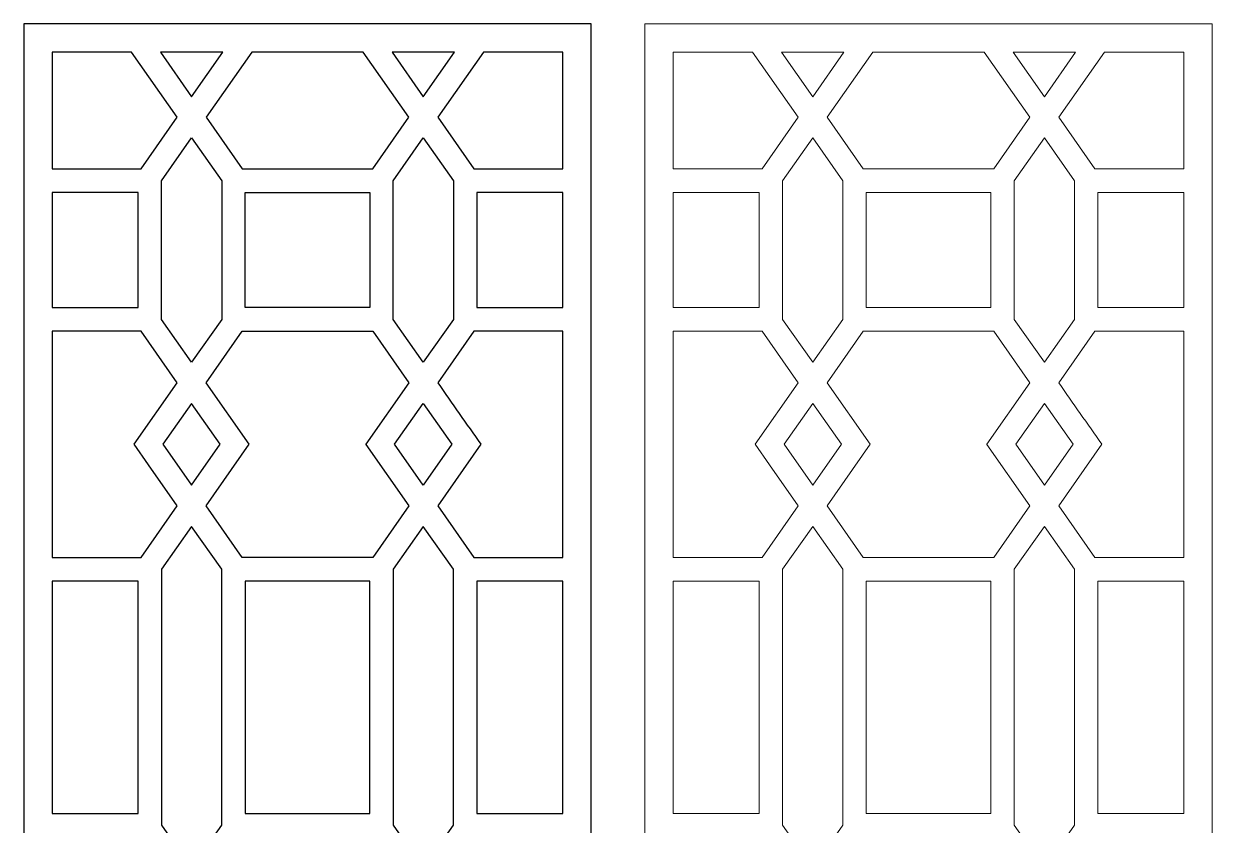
# Model space of a CAD drawing. Header units: centimetres. Extents: x -9.8 to 9.1, y -10.6 to 10.8.
# Drawn here: x -9.77 to 9.1, y -1.9 to 10.83 of the extents above; entities that cross this region are included whole.
import ezdxf

# ---------------------------------------------------------------- set-up
doc = ezdxf.new("R2010")
doc.units = ezdxf.units.CM
doc.header["$MEASUREMENT"] = 0
doc.layers.add('layer 1', color=7, linetype='Continuous')

msp = doc.modelspace()

# ---------------------------------------------------------------- linework, layer by layer
at = {"layer": 'layer 1', "color": 250}
for points, knots in [([(-9.77221, 10.82759), (-9.77221, 10.82759), (-0.76279, 10.82759), (-0.76279, 10.82759), (-0.76279, 10.82759), (-0.76279, 10.82759), (-0.76279, -10.56979), (-0.76279, -10.56979), (-0.76279, -10.56979), (-0.76279, -10.56979), (-9.77221, -10.56979), (-9.77221, -10.56979), (-9.77221, -10.56979), (-9.77221, -10.56979), (-9.77221, 10.82759), (-9.77221, 10.82759)], [0, 0, 0, 0, 0.2, 0.2, 0.2, 0.2, 0.4, 0.4, 0.4, 0.4, 0.6, 0.6, 0.6, 0.6, 1, 1, 1, 1]), ([(-8.0601, 10.37712), (-8.0601, 10.37712), (-7.33544, 9.34219), (-7.33544, 9.34219), (-7.33544, 9.34219), (-7.33544, 9.34219), (-7.90975, 8.52199), (-7.90975, 8.52199), (-7.90975, 8.52199), (-7.90975, 8.52199), (-9.32174, 8.52199), (-9.32174, 8.52199), (-9.32174, 8.52199), (-9.32174, 8.52199), (-9.32174, 10.37712), (-9.32174, 10.37712), (-9.32174, 10.37712), (-9.32174, 10.37712), (-8.0601, 10.37712), (-8.0601, 10.37712)], [0, 0, 0, 0, 0.16666667, 0.16666667, 0.16666667, 0.16666667, 0.33333333, 0.33333333, 0.33333333, 0.33333333, 0.5, 0.5, 0.5, 0.5, 0.66666667, 0.66666667, 0.66666667, 0.66666667, 1, 1, 1, 1]), ([(-6.61077, 10.37712), (-6.61077, 10.37712), (-7.10674, 9.66881), (-7.10674, 9.66881), (-7.10674, 9.66881), (-7.10674, 9.66881), (-7.60271, 10.37712), (-7.60271, 10.37712), (-7.60271, 10.37712), (-7.60271, 10.37712), (-6.61077, 10.37712), (-6.61077, 10.37712)], [0, 0, 0, 0, 0.25, 0.25, 0.25, 0.25, 0.5, 0.5, 0.5, 0.5, 1, 1, 1, 1]), ([(-4.38163, 10.37712), (-4.38163, 10.37712), (-3.65696, 9.34219), (-3.65696, 9.34219), (-3.65696, 9.34219), (-3.65696, 9.34219), (-4.23127, 8.52199), (-4.23127, 8.52199), (-4.23127, 8.52199), (-4.23127, 8.52199), (-6.30372, 8.52199), (-6.30372, 8.52199), (-6.30372, 8.52199), (-6.30372, 8.52199), (-6.87804, 9.34219), (-6.87804, 9.34219), (-6.87804, 9.34219), (-6.87804, 9.34219), (-6.15336, 10.37712), (-6.15336, 10.37712), (-6.15336, 10.37712), (-6.15336, 10.37712), (-4.38163, 10.37712), (-4.38163, 10.37712)], [0, 0, 0, 0, 0.14285714, 0.14285714, 0.14285714, 0.14285714, 0.28571429, 0.28571429, 0.28571429, 0.28571429, 0.42857143, 0.42857143, 0.42857143, 0.42857143, 0.57142857, 0.57142857, 0.57142857, 0.57142857, 0.71428571, 0.71428571, 0.71428571, 0.71428571, 1, 1, 1, 1]), ([(-2.93229, 10.37712), (-2.93229, 10.37712), (-3.42826, 9.66881), (-3.42826, 9.66881), (-3.42826, 9.66881), (-3.42826, 9.66881), (-3.92423, 10.37712), (-3.92423, 10.37712), (-3.92423, 10.37712), (-3.92423, 10.37712), (-2.93229, 10.37712), (-2.93229, 10.37712)], [0, 0, 0, 0, 0.25, 0.25, 0.25, 0.25, 0.5, 0.5, 0.5, 0.5, 1, 1, 1, 1]), ([(-1.21326, 8.52199), (-1.21326, 8.52199), (-2.62525, 8.52199), (-2.62525, 8.52199), (-2.62525, 8.52199), (-2.62525, 8.52199), (-3.19956, 9.34219), (-3.19956, 9.34219), (-3.19956, 9.34219), (-3.19956, 9.34219), (-2.4749, 10.37712), (-2.4749, 10.37712), (-2.4749, 10.37712), (-2.4749, 10.37712), (-1.21326, 10.37712), (-1.21326, 10.37712), (-1.21326, 10.37712), (-1.21326, 10.37712), (-1.21326, 8.52199), (-1.21326, 8.52199)], [0, 0, 0, 0, 0.16666667, 0.16666667, 0.16666667, 0.16666667, 0.33333333, 0.33333333, 0.33333333, 0.33333333, 0.5, 0.5, 0.5, 0.5, 0.66666667, 0.66666667, 0.66666667, 0.66666667, 1, 1, 1, 1]), ([(-7.58352, 8.33466), (-7.58352, 8.33466), (-7.58352, 6.13173), (-7.58352, 6.13173), (-7.58352, 6.13173), (-7.58352, 6.13173), (-7.58352, 6.13173), (-7.58352, 6.13173), (-7.58352, 6.13173), (-7.58352, 6.13173), (-7.10674, 5.4504), (-7.10674, 5.4504), (-7.10674, 5.4504), (-7.10674, 5.4504), (-6.62995, 6.13173), (-6.62995, 6.13173), (-6.62995, 6.13173), (-6.62995, 6.13173), (-6.62995, 8.33465), (-6.62995, 8.33465), (-6.62995, 8.33465), (-6.62995, 8.33465), (-7.10674, 9.01557), (-7.10674, 9.01557), (-7.10674, 9.01557), (-7.10674, 9.01557), (-7.58352, 8.33466), (-7.58352, 8.33466)], [0, 0, 0, 0, 0.125, 0.125, 0.125, 0.125, 0.25, 0.25, 0.25, 0.25, 0.375, 0.375, 0.375, 0.375, 0.5, 0.5, 0.5, 0.5, 0.625, 0.625, 0.625, 0.625, 0.75, 0.75, 0.75, 0.75, 1, 1, 1, 1]), ([(-3.90505, 8.33466), (-3.90505, 8.33466), (-3.90505, 6.13172), (-3.90505, 6.13172), (-3.90505, 6.13172), (-3.90505, 6.13172), (-3.42826, 5.4504), (-3.42826, 5.4504), (-3.42826, 5.4504), (-3.42826, 5.4504), (-2.95148, 6.13172), (-2.95148, 6.13172), (-2.95148, 6.13172), (-2.95148, 6.13172), (-2.95148, 8.33466), (-2.95148, 8.33466), (-2.95148, 8.33466), (-2.95148, 8.33466), (-3.42826, 9.01557), (-3.42826, 9.01557), (-3.42826, 9.01557), (-3.42826, 9.01557), (-3.90505, 8.33466), (-3.90505, 8.33466)], [0, 0, 0, 0, 0.14285714, 0.14285714, 0.14285714, 0.14285714, 0.28571429, 0.28571429, 0.28571429, 0.28571429, 0.42857143, 0.42857143, 0.42857143, 0.42857143, 0.57142857, 0.57142857, 0.57142857, 0.57142857, 0.71428571, 0.71428571, 0.71428571, 0.71428571, 1, 1, 1, 1]), ([(-9.32174, 8.14731), (-9.32174, 8.14731), (-7.9582, 8.14731), (-7.9582, 8.14731), (-7.9582, 8.14731), (-7.9582, 8.14731), (-7.9582, 6.31906), (-7.9582, 6.31906), (-7.9582, 6.31906), (-7.9582, 6.31906), (-9.32174, 6.31906), (-9.32174, 6.31906), (-9.32174, 6.31906), (-9.32174, 6.31906), (-9.32174, 8.14731), (-9.32174, 8.14731)], [0, 0, 0, 0, 0.2, 0.2, 0.2, 0.2, 0.4, 0.4, 0.4, 0.4, 0.6, 0.6, 0.6, 0.6, 1, 1, 1, 1]), ([(-6.25527, 6.31906), (-6.25527, 6.31906), (-4.27973, 6.31906), (-4.27973, 6.31906), (-4.27973, 6.31906), (-4.27973, 6.31906), (-4.27973, 8.14731), (-4.27973, 8.14731), (-4.27973, 8.14731), (-4.27973, 8.14731), (-6.25527, 8.14731), (-6.25527, 8.14731), (-6.25527, 8.14731), (-6.25527, 8.14731), (-6.25527, 6.31906), (-6.25527, 6.31906)], [0, 0, 0, 0, 0.2, 0.2, 0.2, 0.2, 0.4, 0.4, 0.4, 0.4, 0.6, 0.6, 0.6, 0.6, 1, 1, 1, 1]), ([(-1.21326, 6.31906), (-1.21326, 6.31906), (-2.5768, 6.31906), (-2.5768, 6.31906), (-2.5768, 6.31906), (-2.5768, 6.31906), (-2.5768, 8.14731), (-2.5768, 8.14731), (-2.5768, 8.14731), (-2.5768, 8.14731), (-1.21326, 8.14731), (-1.21326, 8.14731), (-1.21326, 8.14731), (-1.21326, 8.14731), (-1.21326, 6.31906), (-1.21326, 6.31906)], [0, 0, 0, 0, 0.2, 0.2, 0.2, 0.2, 0.4, 0.4, 0.4, 0.4, 0.6, 0.6, 0.6, 0.6, 1, 1, 1, 1]), ([(-9.32174, 5.94438), (-9.32174, 5.94438), (-7.90979, 5.94438), (-7.90979, 5.94438), (-7.90979, 5.94438), (-7.90979, 5.94438), (-7.33544, 5.12378), (-7.33544, 5.12378), (-7.33544, 5.12378), (-7.33544, 5.12378), (-8.01938, 4.14701), (-8.01938, 4.14701), (-8.01938, 4.14701), (-8.01938, 4.14701), (-7.79068, 3.82039), (-7.79068, 3.82039), (-7.79068, 3.82039), (-7.79068, 3.82039), (-7.79068, 3.82039), (-7.79068, 3.82039), (-7.79068, 3.82039), (-7.79068, 3.82039), (-7.33544, 3.17024), (-7.33544, 3.17024), (-7.33544, 3.17024), (-7.33544, 3.17024), (-7.91003, 2.34964), (-7.91003, 2.34964), (-7.91003, 2.34964), (-7.91003, 2.34964), (-9.32174, 2.34964), (-9.32174, 2.34964), (-9.32174, 2.34964), (-9.32174, 2.34964), (-9.32174, 5.94438), (-9.32174, 5.94438)], [0, 0, 0, 0, 0.1, 0.1, 0.1, 0.1, 0.2, 0.2, 0.2, 0.2, 0.3, 0.3, 0.3, 0.3, 0.4, 0.4, 0.4, 0.4, 0.5, 0.5, 0.5, 0.5, 0.6, 0.6, 0.6, 0.6, 0.7, 0.7, 0.7, 0.7, 0.8, 0.8, 0.8, 0.8, 1, 1, 1, 1]), ([(-4.23132, 5.94438), (-4.23132, 5.94438), (-6.30367, 5.94438), (-6.30367, 5.94438), (-6.30367, 5.94438), (-6.30367, 5.94438), (-6.87804, 5.12378), (-6.87804, 5.12378), (-6.87804, 5.12378), (-6.87804, 5.12378), (-6.19409, 4.14701), (-6.19409, 4.14701), (-6.19409, 4.14701), (-6.19409, 4.14701), (-6.87804, 3.17024), (-6.87804, 3.17024), (-6.87804, 3.17024), (-6.87804, 3.17024), (-6.30345, 2.34964), (-6.30345, 2.34964), (-6.30345, 2.34964), (-6.30345, 2.34964), (-4.23155, 2.34964), (-4.23155, 2.34964), (-4.23155, 2.34964), (-4.23155, 2.34964), (-3.65696, 3.17024), (-3.65696, 3.17024), (-3.65696, 3.17024), (-3.65696, 3.17024), (-4.33979, 4.14542), (-4.33979, 4.14542), (-4.33979, 4.14542), (-4.33979, 4.14542), (-4.3409, 4.14701), (-4.3409, 4.14701), (-4.3409, 4.14701), (-4.3409, 4.14701), (-4.3409, 4.14701), (-4.3409, 4.14701), (-4.3409, 4.14701), (-4.3409, 4.14701), (-4.33993, 4.14841), (-4.33993, 4.14841), (-4.33993, 4.14841), (-4.33993, 4.14841), (-3.65696, 5.12378), (-3.65696, 5.12378), (-3.65696, 5.12378), (-3.65696, 5.12378), (-4.23132, 5.94438), (-4.23132, 5.94438)], [0, 0, 0, 0, 0.07142857, 0.07142857, 0.07142857, 0.07142857, 0.14285714, 0.14285714, 0.14285714, 0.14285714, 0.21428571, 0.21428571, 0.21428571, 0.21428571, 0.28571429, 0.28571429, 0.28571429, 0.28571429, 0.35714286, 0.35714286, 0.35714286, 0.35714286, 0.42857143, 0.42857143, 0.42857143, 0.42857143, 0.5, 0.5, 0.5, 0.5, 0.57142857, 0.57142857, 0.57142857, 0.57142857, 0.64285714, 0.64285714, 0.64285714, 0.64285714, 0.71428571, 0.71428571, 0.71428571, 0.71428571, 0.78571429, 0.78571429, 0.78571429, 0.78571429, 0.85714286, 0.85714286, 0.85714286, 0.85714286, 1, 1, 1, 1]), ([(-1.21326, 2.34964), (-1.21326, 2.34964), (-2.62497, 2.34964), (-2.62497, 2.34964), (-2.62497, 2.34964), (-2.62497, 2.34964), (-3.19956, 3.17024), (-3.19956, 3.17024), (-3.19956, 3.17024), (-3.19956, 3.17024), (-2.51562, 4.14701), (-2.51562, 4.14701), (-2.51562, 4.14701), (-2.51562, 4.14701), (-2.51562, 4.14701), (-2.51562, 4.14701), (-2.51562, 4.14701), (-2.74361, 4.47261), (-2.97159, 4.7982), (-3.19956, 5.12378), (-3.19956, 5.12378), (-3.19956, 5.12378), (-2.6252, 5.94438), (-2.6252, 5.94438), (-2.6252, 5.94438), (-2.6252, 5.94438), (-1.21326, 5.94438), (-1.21326, 5.94438), (-1.21326, 5.94438), (-1.21326, 5.94438), (-1.21326, 2.34964), (-1.21326, 2.34964)], [0, 0, 0, 0, 0.11111111, 0.11111111, 0.11111111, 0.11111111, 0.22222222, 0.22222222, 0.22222222, 0.22222222, 0.33333333, 0.33333333, 0.33333333, 0.33333333, 0.44444444, 0.44444444, 0.44444444, 0.44444444, 0.55555556, 0.55555556, 0.55555556, 0.55555556, 0.66666667, 0.66666667, 0.66666667, 0.66666667, 0.77777778, 0.77777778, 0.77777778, 0.77777778, 1, 1, 1, 1]), ([(-7.10674, 3.49685), (-7.10674, 3.49685), (-7.56198, 4.14701), (-7.56198, 4.14701), (-7.56198, 4.14701), (-7.56198, 4.14701), (-7.10674, 4.79716), (-7.10674, 4.79716), (-7.10674, 4.79716), (-7.10674, 4.79716), (-6.6515, 4.147), (-6.6515, 4.147), (-6.6515, 4.147), (-6.6515, 4.147), (-7.10674, 3.49685), (-7.10674, 3.49685)], [0, 0, 0, 0, 0.2, 0.2, 0.2, 0.2, 0.4, 0.4, 0.4, 0.4, 0.6, 0.6, 0.6, 0.6, 1, 1, 1, 1]), ([(-2.97302, 4.14701), (-2.97302, 4.14701), (-3.42826, 4.79716), (-3.42826, 4.79716), (-3.42826, 4.79716), (-3.42826, 4.79716), (-3.88351, 4.14701), (-3.88351, 4.14701), (-3.88351, 4.14701), (-3.88351, 4.14701), (-3.42826, 3.49686), (-3.42826, 3.49686), (-3.42826, 3.49686), (-3.42826, 3.49686), (-2.97302, 4.14701), (-2.97302, 4.14701)], [0, 0, 0, 0, 0.2, 0.2, 0.2, 0.2, 0.4, 0.4, 0.4, 0.4, 0.6, 0.6, 0.6, 0.6, 1, 1, 1, 1]), ([(-6.62995, -1.90489), (-6.62995, -1.90489), (-7.10674, -2.58581), (-7.10674, -2.58581), (-7.10674, -2.58581), (-7.10674, -2.58581), (-7.58352, -1.9049), (-7.58352, -1.9049), (-7.58352, -1.9049), (-7.58352, -0.54902), (-7.58352, 0.80684), (-7.58352, 2.1627), (-7.58352, 2.1627), (-7.58352, 2.1627), (-7.10674, 2.84362), (-7.10674, 2.84362), (-7.10674, 2.84362), (-7.10674, 2.84362), (-6.62995, 2.1627), (-6.62995, 2.1627), (-6.62995, 2.1627), (-6.62995, 0.80685), (-6.62995, -0.54903), (-6.62995, -1.90489)], [0, 0, 0, 0, 0.14285714, 0.14285714, 0.14285714, 0.14285714, 0.28571429, 0.28571429, 0.28571429, 0.28571429, 0.42857143, 0.42857143, 0.42857143, 0.42857143, 0.57142857, 0.57142857, 0.57142857, 0.57142857, 0.71428571, 0.71428571, 0.71428571, 0.71428571, 1, 1, 1, 1]), ([(-2.95148, -1.9049), (-2.95148, -1.9049), (-3.42826, -2.58582), (-3.42826, -2.58582), (-3.42826, -2.58582), (-3.42826, -2.58582), (-3.90505, -1.9049), (-3.90505, -1.9049), (-3.90505, -1.9049), (-3.90505, -0.54902), (-3.90505, 0.80684), (-3.90505, 2.16271), (-3.90505, 2.16271), (-3.90505, 2.16271), (-3.42826, 2.84362), (-3.42826, 2.84362), (-3.42826, 2.84362), (-3.42826, 2.84362), (-2.95148, 2.16271), (-2.95148, 2.16271), (-2.95148, 2.16271), (-2.95148, 0.80684), (-2.95148, -0.54902), (-2.95148, -1.9049)], [0, 0, 0, 0, 0.14285714, 0.14285714, 0.14285714, 0.14285714, 0.28571429, 0.28571429, 0.28571429, 0.28571429, 0.42857143, 0.42857143, 0.42857143, 0.42857143, 0.57142857, 0.57142857, 0.57142857, 0.57142857, 0.71428571, 0.71428571, 0.71428571, 0.71428571, 1, 1, 1, 1]), ([(-9.32174, 1.97496), (-9.32174, 1.97496), (-7.9582, 1.97496), (-7.9582, 1.97496), (-7.9582, 1.97496), (-7.9582, 0.74427), (-7.9582, -0.48645), (-7.9582, -1.71715), (-7.9582, -1.71715), (-7.9582, -1.71715), (-9.32174, -1.71715), (-9.32174, -1.71715), (-9.32174, -1.71715), (-9.32174, -1.71715), (-9.32174, 1.97496), (-9.32174, 1.97496)], [0, 0, 0, 0, 0.2, 0.2, 0.2, 0.2, 0.4, 0.4, 0.4, 0.4, 0.6, 0.6, 0.6, 0.6, 1, 1, 1, 1]), ([(-4.27973, -1.71715), (-4.27973, -1.71715), (-6.25527, -1.71715), (-6.25527, -1.71715), (-6.25527, -1.71715), (-6.25527, -0.48645), (-6.25527, 0.74427), (-6.25527, 1.97496), (-6.25527, 1.97496), (-6.25527, 1.97496), (-4.27973, 1.97496), (-4.27973, 1.97496), (-4.27973, 1.97496), (-4.27973, 0.74427), (-4.27973, -0.48645), (-4.27973, -1.71715)], [0, 0, 0, 0, 0.2, 0.2, 0.2, 0.2, 0.4, 0.4, 0.4, 0.4, 0.6, 0.6, 0.6, 0.6, 1, 1, 1, 1]), ([(-1.21326, -1.71715), (-1.21326, -1.71715), (-2.5768, -1.71715), (-2.5768, -1.71715), (-2.5768, -1.71715), (-2.5768, -0.48645), (-2.5768, 0.74427), (-2.5768, 1.97496), (-2.5768, 1.97496), (-2.5768, 1.97496), (-1.21326, 1.97496), (-1.21326, 1.97496), (-1.21326, 1.97496), (-1.21326, 1.97496), (-1.21326, -1.71715), (-1.21326, -1.71715)], [0, 0, 0, 0, 0.2, 0.2, 0.2, 0.2, 0.4, 0.4, 0.4, 0.4, 0.6, 0.6, 0.6, 0.6, 1, 1, 1, 1])]:
    msp.add_open_spline(points, degree=3, knots=knots, dxfattribs=at)
at = {"layer": 'layer 1', "color": 242, "lineweight": 9}
for points, knots in [([(0.08864, 10.82759), (0.08864, 10.82759), (9.09806, 10.82759), (9.09806, 10.82759), (9.09806, 10.82759), (9.09806, 10.82759), (9.09806, -10.56979), (9.09806, -10.56979), (9.09806, -10.56979), (9.09806, -10.56979), (0.08864, -10.56979), (0.08864, -10.56979), (0.08864, -10.56979), (0.08864, -10.56979), (0.08864, 10.82759), (0.08864, 10.82759)], [0, 0, 0, 0, 0.2, 0.2, 0.2, 0.2, 0.4, 0.4, 0.4, 0.4, 0.6, 0.6, 0.6, 0.6, 1, 1, 1, 1]), ([(1.80075, 10.37712), (1.80075, 10.37712), (2.52541, 9.34219), (2.52541, 9.34219), (2.52541, 9.34219), (2.52541, 9.34219), (1.9511, 8.52199), (1.9511, 8.52199), (1.9511, 8.52199), (1.9511, 8.52199), (0.53911, 8.52199), (0.53911, 8.52199), (0.53911, 8.52199), (0.53911, 8.52199), (0.53911, 10.37712), (0.53911, 10.37712), (0.53911, 10.37712), (0.53911, 10.37712), (1.80075, 10.37712), (1.80075, 10.37712)], [0, 0, 0, 0, 0.16666667, 0.16666667, 0.16666667, 0.16666667, 0.33333333, 0.33333333, 0.33333333, 0.33333333, 0.5, 0.5, 0.5, 0.5, 0.66666667, 0.66666667, 0.66666667, 0.66666667, 1, 1, 1, 1]), ([(3.25008, 10.37712), (3.25008, 10.37712), (2.75411, 9.66881), (2.75411, 9.66881), (2.75411, 9.66881), (2.75411, 9.66881), (2.25814, 10.37712), (2.25814, 10.37712), (2.25814, 10.37712), (2.25814, 10.37712), (3.25008, 10.37712), (3.25008, 10.37712)], [0, 0, 0, 0, 0.25, 0.25, 0.25, 0.25, 0.5, 0.5, 0.5, 0.5, 1, 1, 1, 1]), ([(5.47922, 10.37712), (5.47922, 10.37712), (6.20389, 9.34219), (6.20389, 9.34219), (6.20389, 9.34219), (6.20389, 9.34219), (5.62958, 8.52199), (5.62958, 8.52199), (5.62958, 8.52199), (5.62958, 8.52199), (3.55713, 8.52199), (3.55713, 8.52199), (3.55713, 8.52199), (3.55713, 8.52199), (2.98281, 9.34219), (2.98281, 9.34219), (2.98281, 9.34219), (2.98281, 9.34219), (3.70749, 10.37712), (3.70749, 10.37712), (3.70749, 10.37712), (3.70749, 10.37712), (5.47922, 10.37712), (5.47922, 10.37712)], [0, 0, 0, 0, 0.14285714, 0.14285714, 0.14285714, 0.14285714, 0.28571429, 0.28571429, 0.28571429, 0.28571429, 0.42857143, 0.42857143, 0.42857143, 0.42857143, 0.57142857, 0.57142857, 0.57142857, 0.57142857, 0.71428571, 0.71428571, 0.71428571, 0.71428571, 1, 1, 1, 1]), ([(6.92856, 10.37712), (6.92856, 10.37712), (6.43259, 9.66881), (6.43259, 9.66881), (6.43259, 9.66881), (6.43259, 9.66881), (5.93662, 10.37712), (5.93662, 10.37712), (5.93662, 10.37712), (5.93662, 10.37712), (6.92856, 10.37712), (6.92856, 10.37712)], [0, 0, 0, 0, 0.25, 0.25, 0.25, 0.25, 0.5, 0.5, 0.5, 0.5, 1, 1, 1, 1]), ([(8.64759, 8.52199), (8.64759, 8.52199), (7.2356, 8.52199), (7.2356, 8.52199), (7.2356, 8.52199), (7.2356, 8.52199), (6.66129, 9.34219), (6.66129, 9.34219), (6.66129, 9.34219), (6.66129, 9.34219), (7.38595, 10.37712), (7.38595, 10.37712), (7.38595, 10.37712), (7.38595, 10.37712), (8.64759, 10.37712), (8.64759, 10.37712), (8.64759, 10.37712), (8.64759, 10.37712), (8.64759, 8.52199), (8.64759, 8.52199)], [0, 0, 0, 0, 0.16666667, 0.16666667, 0.16666667, 0.16666667, 0.33333333, 0.33333333, 0.33333333, 0.33333333, 0.5, 0.5, 0.5, 0.5, 0.66666667, 0.66666667, 0.66666667, 0.66666667, 1, 1, 1, 1]), ([(2.27733, 8.33466), (2.27733, 8.33466), (2.27733, 6.13173), (2.27733, 6.13173), (2.27733, 6.13173), (2.27733, 6.13173), (2.27733, 6.13173), (2.27733, 6.13173), (2.27733, 6.13173), (2.27733, 6.13173), (2.75411, 5.4504), (2.75411, 5.4504), (2.75411, 5.4504), (2.75411, 5.4504), (3.2309, 6.13173), (3.2309, 6.13173), (3.2309, 6.13173), (3.2309, 6.13173), (3.2309, 8.33465), (3.2309, 8.33465), (3.2309, 8.33465), (3.2309, 8.33465), (2.75411, 9.01557), (2.75411, 9.01557), (2.75411, 9.01557), (2.75411, 9.01557), (2.27733, 8.33466), (2.27733, 8.33466)], [0, 0, 0, 0, 0.125, 0.125, 0.125, 0.125, 0.25, 0.25, 0.25, 0.25, 0.375, 0.375, 0.375, 0.375, 0.5, 0.5, 0.5, 0.5, 0.625, 0.625, 0.625, 0.625, 0.75, 0.75, 0.75, 0.75, 1, 1, 1, 1]), ([(5.9558, 8.33466), (5.9558, 8.33466), (5.9558, 6.13172), (5.9558, 6.13172), (5.9558, 6.13172), (5.9558, 6.13172), (6.43259, 5.4504), (6.43259, 5.4504), (6.43259, 5.4504), (6.43259, 5.4504), (6.90937, 6.13172), (6.90937, 6.13172), (6.90937, 6.13172), (6.90937, 6.13172), (6.90937, 8.33466), (6.90937, 8.33466), (6.90937, 8.33466), (6.90937, 8.33466), (6.43259, 9.01557), (6.43259, 9.01557), (6.43259, 9.01557), (6.43259, 9.01557), (5.9558, 8.33466), (5.9558, 8.33466)], [0, 0, 0, 0, 0.14285714, 0.14285714, 0.14285714, 0.14285714, 0.28571429, 0.28571429, 0.28571429, 0.28571429, 0.42857143, 0.42857143, 0.42857143, 0.42857143, 0.57142857, 0.57142857, 0.57142857, 0.57142857, 0.71428571, 0.71428571, 0.71428571, 0.71428571, 1, 1, 1, 1]), ([(0.53911, 8.14731), (0.53911, 8.14731), (1.90265, 8.14731), (1.90265, 8.14731), (1.90265, 8.14731), (1.90265, 8.14731), (1.90265, 6.31906), (1.90265, 6.31906), (1.90265, 6.31906), (1.90265, 6.31906), (0.53911, 6.31906), (0.53911, 6.31906), (0.53911, 6.31906), (0.53911, 6.31906), (0.53911, 8.14731), (0.53911, 8.14731)], [0, 0, 0, 0, 0.2, 0.2, 0.2, 0.2, 0.4, 0.4, 0.4, 0.4, 0.6, 0.6, 0.6, 0.6, 1, 1, 1, 1]), ([(3.60558, 6.31906), (3.60558, 6.31906), (5.58112, 6.31906), (5.58112, 6.31906), (5.58112, 6.31906), (5.58112, 6.31906), (5.58112, 8.14731), (5.58112, 8.14731), (5.58112, 8.14731), (5.58112, 8.14731), (3.60558, 8.14731), (3.60558, 8.14731), (3.60558, 8.14731), (3.60558, 8.14731), (3.60558, 6.31906), (3.60558, 6.31906)], [0, 0, 0, 0, 0.2, 0.2, 0.2, 0.2, 0.4, 0.4, 0.4, 0.4, 0.6, 0.6, 0.6, 0.6, 1, 1, 1, 1]), ([(8.64759, 6.31906), (8.64759, 6.31906), (7.28405, 6.31906), (7.28405, 6.31906), (7.28405, 6.31906), (7.28405, 6.31906), (7.28405, 8.14731), (7.28405, 8.14731), (7.28405, 8.14731), (7.28405, 8.14731), (8.64759, 8.14731), (8.64759, 8.14731), (8.64759, 8.14731), (8.64759, 8.14731), (8.64759, 6.31906), (8.64759, 6.31906)], [0, 0, 0, 0, 0.2, 0.2, 0.2, 0.2, 0.4, 0.4, 0.4, 0.4, 0.6, 0.6, 0.6, 0.6, 1, 1, 1, 1]), ([(0.53911, 5.94438), (0.53911, 5.94438), (1.95106, 5.94438), (1.95106, 5.94438), (1.95106, 5.94438), (1.95106, 5.94438), (2.52541, 5.12378), (2.52541, 5.12378), (2.52541, 5.12378), (2.52541, 5.12378), (1.84147, 4.14701), (1.84147, 4.14701), (1.84147, 4.14701), (1.84147, 4.14701), (2.07017, 3.82039), (2.07017, 3.82039), (2.07017, 3.82039), (2.07017, 3.82039), (2.07017, 3.82039), (2.07017, 3.82039), (2.07017, 3.82039), (2.07017, 3.82039), (2.52541, 3.17024), (2.52541, 3.17024), (2.52541, 3.17024), (2.52541, 3.17024), (1.95082, 2.34964), (1.95082, 2.34964), (1.95082, 2.34964), (1.95082, 2.34964), (0.53911, 2.34964), (0.53911, 2.34964), (0.53911, 2.34964), (0.53911, 2.34964), (0.53911, 5.94438), (0.53911, 5.94438)], [0, 0, 0, 0, 0.1, 0.1, 0.1, 0.1, 0.2, 0.2, 0.2, 0.2, 0.3, 0.3, 0.3, 0.3, 0.4, 0.4, 0.4, 0.4, 0.5, 0.5, 0.5, 0.5, 0.6, 0.6, 0.6, 0.6, 0.7, 0.7, 0.7, 0.7, 0.8, 0.8, 0.8, 0.8, 1, 1, 1, 1]), ([(5.62953, 5.94438), (5.62953, 5.94438), (3.55718, 5.94438), (3.55718, 5.94438), (3.55718, 5.94438), (3.55718, 5.94438), (2.98281, 5.12378), (2.98281, 5.12378), (2.98281, 5.12378), (2.98281, 5.12378), (3.66676, 4.14701), (3.66676, 4.14701), (3.66676, 4.14701), (3.66676, 4.14701), (2.98281, 3.17024), (2.98281, 3.17024), (2.98281, 3.17024), (2.98281, 3.17024), (3.5574, 2.34964), (3.5574, 2.34964), (3.5574, 2.34964), (3.5574, 2.34964), (5.6293, 2.34964), (5.6293, 2.34964), (5.6293, 2.34964), (5.6293, 2.34964), (6.20389, 3.17024), (6.20389, 3.17024), (6.20389, 3.17024), (6.20389, 3.17024), (5.52106, 4.14542), (5.52106, 4.14542), (5.52106, 4.14542), (5.52106, 4.14542), (5.51995, 4.14701), (5.51995, 4.14701), (5.51995, 4.14701), (5.51995, 4.14701), (5.51995, 4.14701), (5.51995, 4.14701), (5.51995, 4.14701), (5.51995, 4.14701), (5.52092, 4.14841), (5.52092, 4.14841), (5.52092, 4.14841), (5.52092, 4.14841), (6.20389, 5.12378), (6.20389, 5.12378), (6.20389, 5.12378), (6.20389, 5.12378), (5.62953, 5.94438), (5.62953, 5.94438)], [0, 0, 0, 0, 0.07142857, 0.07142857, 0.07142857, 0.07142857, 0.14285714, 0.14285714, 0.14285714, 0.14285714, 0.21428571, 0.21428571, 0.21428571, 0.21428571, 0.28571429, 0.28571429, 0.28571429, 0.28571429, 0.35714286, 0.35714286, 0.35714286, 0.35714286, 0.42857143, 0.42857143, 0.42857143, 0.42857143, 0.5, 0.5, 0.5, 0.5, 0.57142857, 0.57142857, 0.57142857, 0.57142857, 0.64285714, 0.64285714, 0.64285714, 0.64285714, 0.71428571, 0.71428571, 0.71428571, 0.71428571, 0.78571429, 0.78571429, 0.78571429, 0.78571429, 0.85714286, 0.85714286, 0.85714286, 0.85714286, 1, 1, 1, 1]), ([(8.64759, 2.34964), (8.64759, 2.34964), (7.23588, 2.34964), (7.23588, 2.34964), (7.23588, 2.34964), (7.23588, 2.34964), (6.66129, 3.17024), (6.66129, 3.17024), (6.66129, 3.17024), (6.66129, 3.17024), (7.34523, 4.14701), (7.34523, 4.14701), (7.34523, 4.14701), (7.34523, 4.14701), (7.34523, 4.14701), (7.34523, 4.14701), (7.34523, 4.14701), (7.11724, 4.47261), (6.88926, 4.7982), (6.66129, 5.12378), (6.66129, 5.12378), (6.66129, 5.12378), (7.23565, 5.94438), (7.23565, 5.94438), (7.23565, 5.94438), (7.23565, 5.94438), (8.64759, 5.94438), (8.64759, 5.94438), (8.64759, 5.94438), (8.64759, 5.94438), (8.64759, 2.34964), (8.64759, 2.34964)], [0, 0, 0, 0, 0.11111111, 0.11111111, 0.11111111, 0.11111111, 0.22222222, 0.22222222, 0.22222222, 0.22222222, 0.33333333, 0.33333333, 0.33333333, 0.33333333, 0.44444444, 0.44444444, 0.44444444, 0.44444444, 0.55555556, 0.55555556, 0.55555556, 0.55555556, 0.66666667, 0.66666667, 0.66666667, 0.66666667, 0.77777778, 0.77777778, 0.77777778, 0.77777778, 1, 1, 1, 1]), ([(2.75411, 3.49685), (2.75411, 3.49685), (2.29887, 4.14701), (2.29887, 4.14701), (2.29887, 4.14701), (2.29887, 4.14701), (2.75411, 4.79716), (2.75411, 4.79716), (2.75411, 4.79716), (2.75411, 4.79716), (3.20935, 4.147), (3.20935, 4.147), (3.20935, 4.147), (3.20935, 4.147), (2.75411, 3.49685), (2.75411, 3.49685)], [0, 0, 0, 0, 0.2, 0.2, 0.2, 0.2, 0.4, 0.4, 0.4, 0.4, 0.6, 0.6, 0.6, 0.6, 1, 1, 1, 1]), ([(6.88783, 4.14701), (6.88783, 4.14701), (6.43259, 4.79716), (6.43259, 4.79716), (6.43259, 4.79716), (6.43259, 4.79716), (5.97734, 4.14701), (5.97734, 4.14701), (5.97734, 4.14701), (5.97734, 4.14701), (6.43259, 3.49686), (6.43259, 3.49686), (6.43259, 3.49686), (6.43259, 3.49686), (6.88783, 4.14701), (6.88783, 4.14701)], [0, 0, 0, 0, 0.2, 0.2, 0.2, 0.2, 0.4, 0.4, 0.4, 0.4, 0.6, 0.6, 0.6, 0.6, 1, 1, 1, 1]), ([(3.2309, -1.90489), (3.2309, -1.90489), (2.75411, -2.58581), (2.75411, -2.58581), (2.75411, -2.58581), (2.75411, -2.58581), (2.27733, -1.9049), (2.27733, -1.9049), (2.27733, -1.9049), (2.27733, -0.54902), (2.27733, 0.80684), (2.27733, 2.1627), (2.27733, 2.1627), (2.27733, 2.1627), (2.75411, 2.84362), (2.75411, 2.84362), (2.75411, 2.84362), (2.75411, 2.84362), (3.2309, 2.1627), (3.2309, 2.1627), (3.2309, 2.1627), (3.2309, 0.80685), (3.2309, -0.54903), (3.2309, -1.90489)], [0, 0, 0, 0, 0.14285714, 0.14285714, 0.14285714, 0.14285714, 0.28571429, 0.28571429, 0.28571429, 0.28571429, 0.42857143, 0.42857143, 0.42857143, 0.42857143, 0.57142857, 0.57142857, 0.57142857, 0.57142857, 0.71428571, 0.71428571, 0.71428571, 0.71428571, 1, 1, 1, 1]), ([(6.90937, -1.9049), (6.90937, -1.9049), (6.43259, -2.58582), (6.43259, -2.58582), (6.43259, -2.58582), (6.43259, -2.58582), (5.9558, -1.9049), (5.9558, -1.9049), (5.9558, -1.9049), (5.9558, -0.54902), (5.9558, 0.80684), (5.9558, 2.16271), (5.9558, 2.16271), (5.9558, 2.16271), (6.43259, 2.84362), (6.43259, 2.84362), (6.43259, 2.84362), (6.43259, 2.84362), (6.90937, 2.16271), (6.90937, 2.16271), (6.90937, 2.16271), (6.90937, 0.80684), (6.90937, -0.54902), (6.90937, -1.9049)], [0, 0, 0, 0, 0.14285714, 0.14285714, 0.14285714, 0.14285714, 0.28571429, 0.28571429, 0.28571429, 0.28571429, 0.42857143, 0.42857143, 0.42857143, 0.42857143, 0.57142857, 0.57142857, 0.57142857, 0.57142857, 0.71428571, 0.71428571, 0.71428571, 0.71428571, 1, 1, 1, 1]), ([(0.53911, 1.97496), (0.53911, 1.97496), (1.90265, 1.97496), (1.90265, 1.97496), (1.90265, 1.97496), (1.90265, 0.74427), (1.90265, -0.48645), (1.90265, -1.71715), (1.90265, -1.71715), (1.90265, -1.71715), (0.53911, -1.71715), (0.53911, -1.71715), (0.53911, -1.71715), (0.53911, -1.71715), (0.53911, 1.97496), (0.53911, 1.97496)], [0, 0, 0, 0, 0.2, 0.2, 0.2, 0.2, 0.4, 0.4, 0.4, 0.4, 0.6, 0.6, 0.6, 0.6, 1, 1, 1, 1]), ([(5.58112, -1.71715), (5.58112, -1.71715), (3.60558, -1.71715), (3.60558, -1.71715), (3.60558, -1.71715), (3.60558, -0.48645), (3.60558, 0.74427), (3.60558, 1.97496), (3.60558, 1.97496), (3.60558, 1.97496), (5.58112, 1.97496), (5.58112, 1.97496), (5.58112, 1.97496), (5.58112, 0.74427), (5.58112, -0.48645), (5.58112, -1.71715)], [0, 0, 0, 0, 0.2, 0.2, 0.2, 0.2, 0.4, 0.4, 0.4, 0.4, 0.6, 0.6, 0.6, 0.6, 1, 1, 1, 1]), ([(8.64759, -1.71715), (8.64759, -1.71715), (7.28405, -1.71715), (7.28405, -1.71715), (7.28405, -1.71715), (7.28405, -0.48645), (7.28405, 0.74427), (7.28405, 1.97496), (7.28405, 1.97496), (7.28405, 1.97496), (8.64759, 1.97496), (8.64759, 1.97496), (8.64759, 1.97496), (8.64759, 1.97496), (8.64759, -1.71715), (8.64759, -1.71715)], [0, 0, 0, 0, 0.2, 0.2, 0.2, 0.2, 0.4, 0.4, 0.4, 0.4, 0.6, 0.6, 0.6, 0.6, 1, 1, 1, 1])]:
    msp.add_open_spline(points, degree=3, knots=knots, dxfattribs=at)

doc.saveas('drawing.dxf')
